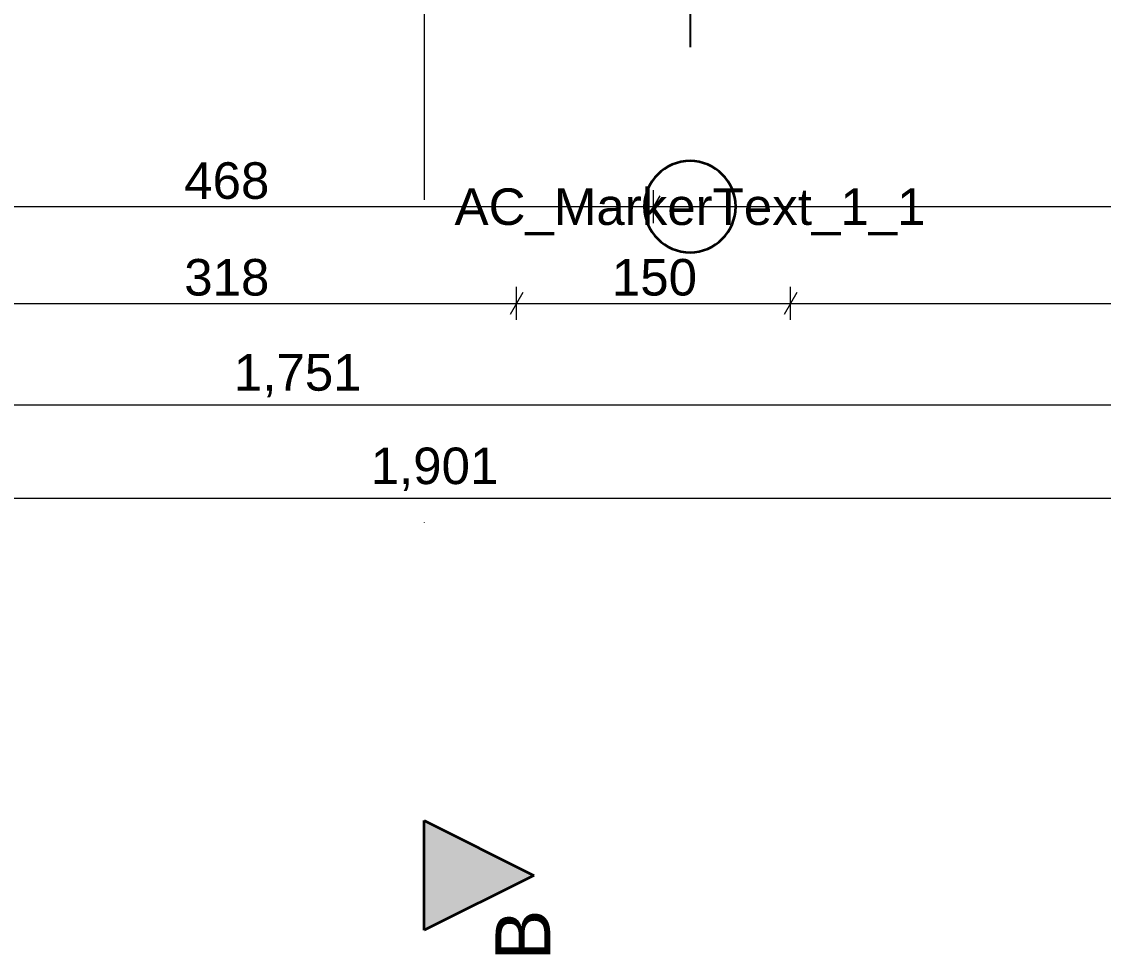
# Model space of a CAD drawing. Header units: centimetres. Extents: x 765 to 25620, y 224160 to 230516.
# Drawn here: x 3190 to 3782, y 224929 to 225439 of the extents above; entities that cross this region are included whole.
import ezdxf
from ezdxf.enums import TextEntityAlignment as Align

# ---------------------------------------------------------------- set-up
doc = ezdxf.new("R2010")
doc.units = ezdxf.units.CM
doc.header["$MEASUREMENT"] = 0
doc.linetypes.add('Dot & Dashed', pattern=[670.277762, 317.5, -176.388889, 0, -176.388874])
doc.linetypes.add('Small Dashed', pattern=[282.222222, 141.111111, -141.111111])
doc.layers.add('Dimensioning - General', color=7, linetype='Continuous')
for name, color, linetype, lineweight, true_color in [('Marker - Section_Pen_No__25', 7, 'Continuous', 35, 0x40a5ff), ('Marker - Section_Pen_No__85', 7, 'Continuous', 20, 0x80c2ff), ('Structural - Shear_Pen_No__58', 7, 'Continuous', 25, 0xdf0000)]:
    doc.layers.add(name, color=color, linetype=linetype, lineweight=lineweight, true_color=true_color)
doc.layers.add('Structural - Shear_Pen_No__1', color=7, linetype='Continuous', lineweight=13)
doc.layers.add('Structural - Shear_Pen_No__7', color=7, linetype='Continuous', lineweight=35)
doc.styles.add('GENERATED_STYLE_1', font='arial.ttf')

msp = doc.modelspace()

# ---------------------------------------------------------------- hatches: boundary and pattern name
at = {"layer": 'Marker - Section_Pen_No__25', "linetype": 'Continuous', "lineweight": 35, "true_color": 0x40a5ff}
msp.add_hatch(color=161, dxfattribs=at).paths.add_polyline_path([(3410.18, 224941.79), (3410.18, 225001.79), (3470.18, 224971.79)])

# ---------------------------------------------------------------- linework, layer by layer
at = {"layer": 'Dimensioning - General', "color": 7, "linetype": 'Continuous', "lineweight": 13}
for p, q in [((3535.74, 225328.71), (3535.74, 225346.71)), ((3535.74, 225328.71), (3535.74, 225346.71)), ((3539.2, 225343.71), (3532.27, 225331.71)), ((3539.2, 225343.71), (3532.27, 225331.71)), ((3067.59, 225337.71), (3535.74, 225337.71)), ((3535.74, 225337.71), (4175.39, 225337.71)), ((3460.74, 225275.79), (3460.74, 225293.79)), ((3460.74, 225275.79), (3460.74, 225293.79)), ((3610.74, 225275.79), (3610.74, 225293.79)), ((3610.74, 225275.79), (3610.74, 225293.79)), ((3464.2, 225290.79), (3457.27, 225278.79)), ((3464.2, 225290.79), (3457.27, 225278.79)), ((3614.2, 225290.79), (3607.27, 225278.79)), ((3614.2, 225290.79), (3607.27, 225278.79)), ((3142.59, 225284.79), (3460.74, 225284.79)), ((3460.74, 225284.79), (3610.74, 225284.79)), ((3610.74, 225284.79), (4135.86, 225284.79)), ((2464.71, 225229.29), (4215.86, 225229.29)), ((2464.71, 225229.29), (4215.86, 225229.29)), ((2464.71, 225178.17), (4365.54, 225178.17))]:
    msp.add_line(p, q, dxfattribs=at)
at = {"layer": 'Marker - Section_Pen_No__25', "color": 161, "linetype": 'Continuous', "lineweight": 35, "true_color": 0x40a5ff}
for p, q in [((3410.18, 225001.79), (3470.18, 224971.79)), ((3410.18, 224941.79), (3410.18, 225001.79)), ((3470.18, 224971.79), (3410.18, 224941.79))]:
    msp.add_line(p, q, dxfattribs=at)
at = {"layer": 'Marker - Section_Pen_No__85', "color": 151, "linetype": 'Dot & Dashed', "lineweight": 20, "true_color": 0x80c2ff}
msp.add_line((3410.18, 230351.53), (3410.18, 225001.79), dxfattribs=at)
at = {"layer": 'Structural - Shear_Pen_No__58', "color": 12, "linetype": 'Small Dashed', "lineweight": 25, "true_color": 0xdf0000}
msp.add_line((3555.74, 226412.8), (3555.74, 225362.71), dxfattribs=at)
at = {"layer": 'Structural - Shear_Pen_No__7', "color": 7, "linetype": 'Continuous', "lineweight": 35}
msp.add_ellipse((3555.74, 225337.71), major_axis=(17.68, 17.68), ratio=1, start_param=3.926991, end_param=10.210176, dxfattribs=at)

# ---------------------------------------------------------------- texts
at = {"layer": 'Dimensioning - General', "color": 7, "lineweight": 13, "char_height": 20, "attachment_point": 7, "style": 'GENERATED_STYLE_1'}
for s, insert in [('\\A1;468', (3278.9, 225341.71)), ('\\A1;318', (3278.9, 225288.79)), ('\\A1;150', (3512.97, 225288.79)), ('\\A1;1,751', (3306.09, 225233.29)), ('\\A1;1,901', (3380.93, 225182.17))]:
    msp.add_mtext(s, dxfattribs=dict(at, insert=insert))
at = {"layer": 'Marker - Section_Pen_No__25', "color": 161, "lineweight": 35, "true_color": 0x40a5ff, "insert": (3479.24, 224925.14), "char_height": 30, "attachment_point": 7, "rotation": 90, "style": 'GENERATED_STYLE_1'}
msp.add_mtext('\\A1;\\pt0;B', dxfattribs=at)
at = {"layer": 'Structural - Shear_Pen_No__1', "color": 7, "lineweight": 13, "style": 'GENERATED_STYLE_1'}
msp.add_attdef('AC_MarkerText_1_1', text='', height=20, dxfattribs=at).set_placement((3555.74, 225337.71), align=Align.MIDDLE_CENTER)

doc.saveas('drawing.dxf')
